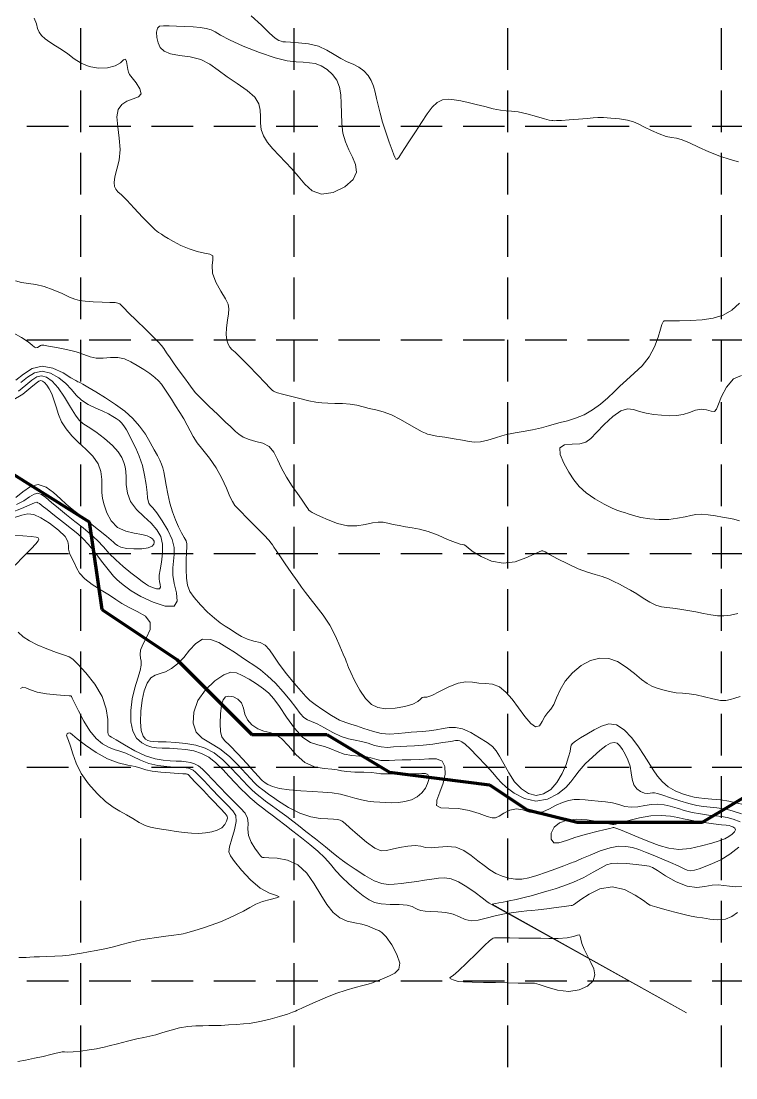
# Model space of a CAD drawing. Header units: inches. Extents: x 45655 to 51424, y 20024 to 23633.
# Drawn here: x 47794.3 to 48095.5, y 22597.7 to 23042.8 of the extents above; entities that cross this region are included whole.
import ezdxf

# ---------------------------------------------------------------- set-up
doc = ezdxf.new("R2010")
doc.units = ezdxf.units.IN
doc.header["$MEASUREMENT"] = 0
doc.linetypes.add('HIDDEN', pattern=[0.375, 0.25, -0.125])
doc.layers.add('CREEK', color=5, linetype='Continuous', lineweight=211)
doc.layers.add('CTR', color=43, linetype='Continuous', lineweight=9)
doc.layers.add('GRID', color=254, linetype='HIDDEN')

msp = doc.modelspace()

# ---------------------------------------------------------------- linework, layer by layer
at = {"layer": 'CREEK'}
for p, q in [((47780.77, 22858.22), (47822.96, 22831.87)), ((47822.96, 22831.87), (47828.23, 22794.98)), ((47828.23, 22794.98), (47859.87, 22773.9)), ((47859.87, 22773.9), (47891.51, 22742.28)), ((47891.51, 22742.28), (47923.15, 22742.28)), ((47923.15, 22742.28), (47949.52, 22726.47)), ((47949.52, 22726.47), (47991.7, 22721.2)), ((47991.7, 22721.2), (48007.52, 22710.66)), ((48081.35, 22705.39), (48107.71, 22721.2)), ((48007.52, 22710.66), (48028.61, 22705.39)), ((48028.61, 22705.39), (48081.35, 22705.39))]:
    msp.add_line(p, q, dxfattribs=at)
at = {"layer": 'CTR'}
for points, elevation in [([(47799.71, 23044.02), (47800.69, 23041.58), (47801.23, 23039.66), (47801.83, 23038.09), (47802.9, 23036.66), (47804.46, 23035.29), (47806.43, 23033.9), (47808.75, 23032.42), (47811.28, 23030.77), (47813.92, 23028.94), (47816.61, 23026.91), (47819.52, 23025.01), (47822.88, 23023.59), (47826.76, 23022.99), (47830.65, 23023.14), (47833.94, 23023.97), (47836.17, 23025.26), (47837.47, 23026.41), (47838.2, 23026.75), (47838.67, 23025.81), (47838.98, 23024.12), (47839.21, 23022.43), (47839.47, 23021.28), (47839.99, 23020.31), (47841.06, 23018.93), (47842.73, 23016.77), (47844.28, 23014.28), (47844.8, 23012.14), (47843.67, 23010.82), (47841.42, 23009.98), (47838.85, 23009.09), (47836.69, 23007.69), (47835.23, 23005.51), (47834.64, 23002.39), (47834.96, 22998.24), (47835.65, 22993.49), (47836.02, 22988.66), (47835.58, 22984.21), (47834.66, 22980.35), (47833.83, 22977.21), (47833.5, 22974.87), (47833.67, 22973.18), (47834.22, 22971.96), (47835.09, 22970.94), (47836.51, 22969.61), (47838.76, 22967.41), (47841.93, 22964.03), (47845.47, 22960.21), (47848.61, 22956.91), (47850.79, 22954.85), (47852.23, 22953.75), (47853.37, 22953.02), (47854.62, 22952.22), (47856.25, 22951.19), (47858.52, 22949.89), (47861.56, 22948.34), (47865.04, 22946.83), (47868.52, 22945.68), (47871.53, 22945.1), (47873.79, 22944.67), (47874.99, 22943.87), (47875.05, 22942.25), (47874.72, 22939.8), (47874.94, 22936.63), (47876.38, 22932.89), (47878.48, 22929.1), (47880.4, 22925.85), (47881.5, 22923.5), (47881.84, 22921.62), (47881.67, 22919.54), (47881.26, 22916.78), (47880.86, 22913.65), (47880.67, 22910.72), (47880.92, 22908.39), (47881.48, 22906.66), (47882.23, 22905.43), (47883.12, 22904.5), (47884.47, 22903.29), (47886.73, 22901.16), (47890.12, 22897.72), (47893.89, 22893.77), (47897.13, 22890.37), (47899.11, 22888.33), (47900.1, 22887.38), (47900.64, 22886.98), (47901.24, 22886.66), (47902.35, 22886.24), (47904.44, 22885.63), (47907.76, 22884.75), (47911.7, 22883.77), (47915.46, 22882.9), (47918.44, 22882.3), (47920.95, 22881.95), (47923.51, 22881.81), (47926.48, 22881.79), (47929.71, 22881.74), (47932.87, 22881.51), (47935.72, 22881.01), (47938.37, 22880.32), (47941, 22879.63), (47943.8, 22879.01), (47946.87, 22878.22), (47950.31, 22876.95), (47954.1, 22875.06), (47957.85, 22872.92), (47961.03, 22871.04), (47963.24, 22869.83), (47964.65, 22869.18), (47965.56, 22868.85), (47966.32, 22868.63), (47967.43, 22868.39), (47969.48, 22868.03), (47972.78, 22867.51), (47976.7, 22866.87), (47980.34, 22866.23), (47983.11, 22865.7), (47985.39, 22865.43)], 576), ([(48096.52, 22983.45), (48093.1, 22984.43), (48088.76, 22985.88), (48084.13, 22987.67), (48079.77, 22989.63), (48075.93, 22991.47), (48072.81, 22992.8), (48070.42, 22993.43), (48068.35, 22993.72), (48066.04, 22994.2), (48063.09, 22995.25), (48059.89, 22996.67), (48056.91, 22998.14), (48054.52, 22999.39), (48052.33, 23000.37), (48049.75, 23001.11), (48046.43, 23001.62), (48042.83, 23001.95), (48039.66, 23002.11), (48037.32, 23002.13), (48035.28, 23002.02), (48032.75, 23001.8), (48029.19, 23001.51), (48025.28, 23001.21), (48021.96, 23000.96), (48019.93, 23000.85), (48018.91, 23000.83), (48018.39, 23000.86), (48017.87, 23000.91), (48016.82, 23001.12), (48014.77, 23001.66), (48011.42, 23002.6), (48007.45, 23003.67), (48003.76, 23004.52), (48000.97, 23004.89), (47998.69, 23005.02), (47996.24, 23005.27), (47993.16, 23005.89), (47989.63, 23006.78), (47986.03, 23007.72), (47982.67, 23008.52), (47979.58, 23009.17), (47976.75, 23009.62), (47974.17, 23009.83), (47971.79, 23009.56), (47969.58, 23008.53), (47967.48, 23006.52), (47965.36, 23003.66), (47963.04, 23000.14), (47960.46, 22996.19), (47957.95, 22992.34), (47955.9, 22989.18), (47954.6, 22987.13), (47953.89, 22985.97), (47953.45, 22985.34), (47953.06, 22984.93), (47952.69, 22984.68), (47952.39, 22984.6), (47952.17, 22984.68), (47952.01, 22984.89), (47951.88, 22985.15), (47951.71, 22985.51), (47951.35, 22986.42), (47950.62, 22988.4), (47949.44, 22991.76), (47948.02, 22995.98), (47946.63, 23000.28), (47945.52, 23004.06), (47944.67, 23007.32), (47944.01, 23010.22), (47943.43, 23012.89), (47942.78, 23015.36), (47941.85, 23017.69), (47940.47, 23019.85), (47938.69, 23021.78), (47936.58, 23023.37), (47934.22, 23024.58), (47931.67, 23025.67), (47928.99, 23026.99), (47926.21, 23028.72), (47923.14, 23030.59), (47919.55, 23032.17), (47915.38, 23033.17), (47911.21, 23033.67), (47907.81, 23033.88), (47905.73, 23033.99), (47904.62, 23034.09), (47903.84, 23034.26), (47902.88, 23034.66), (47901.37, 23035.65), (47899, 23037.74), (47895.57, 23041.13), (47891.21, 23045.06)], 576), ([(47866.74, 23040.31), (47863.27, 23040.48), (47859.74, 23040.62), (47856.62, 23040.74), (47854.25, 23040.83), (47852.62, 23040.61), (47851.68, 23039.76), (47851.31, 23038.06), (47851.44, 23035.85), (47851.98, 23033.58), (47852.9, 23031.62), (47854.5, 23030.09), (47857.16, 23029.02), (47861.04, 23028.33), (47865.57, 23027.67), (47870.03, 23026.56), (47873.86, 23024.68), (47877.37, 23022.18), (47881.09, 23019.37), (47885.32, 23016.48), (47889.46, 23013.58), (47892.7, 23010.73), (47894.46, 23007.96), (47895.07, 23005.24), (47895.11, 23002.55), (47895.12, 22999.86), (47895.44, 22997.16), (47896.36, 22994.45), (47898.08, 22991.71), (47900.41, 22988.96), (47903.03, 22986.21), (47905.72, 22983.43), (47908.4, 22980.53), (47911.08, 22977.4), (47913.81, 22974.07), (47916.93, 22971.27), (47920.87, 22969.93), (47925.76, 22970.66), (47930.62, 22972.95), (47934.19, 22976.02), (47935.55, 22979.22), (47935.18, 22982.38), (47933.87, 22985.51), (47932.35, 22988.63), (47930.95, 22991.92), (47929.91, 22995.56), (47929.38, 22999.67), (47929.22, 23003.98), (47929.18, 23008.11), (47929.01, 23011.77), (47928.49, 23014.98), (47927.38, 23017.83), (47925.55, 23020.35), (47923.21, 23022.46), (47920.7, 23023.99), (47918.25, 23024.87), (47915.8, 23025.26), (47913.18, 23025.41), (47910.2, 23025.56), (47906.41, 23026.09), (47901.33, 23027.34), (47894.79, 23029.57), (47887.9, 23032.27), (47882.07, 23034.86), (47878.33, 23036.83), (47876.09, 23038.19), (47874.35, 23039.1), (47872.3, 23039.71), (47869.77, 23040.08), (47866.74, 23040.31)], 578), ([(47791.86, 22933.33), (47794.47, 22932.72), (47797.34, 22932.29), (47800.5, 22931.82), (47804, 22931), (47807.83, 22929.63), (47811.56, 22928.01), (47814.7, 22926.57), (47816.96, 22925.61), (47818.91, 22925.07), (47821.31, 22924.77), (47824.69, 22924.58), (47828.44, 22924.44), (47831.71, 22924.31), (47833.85, 22924.2), (47835.09, 22924.02), (47835.81, 22923.71), (47836.47, 22923.16), (47837.54, 22922.03), (47839.58, 22919.93), (47842.84, 22916.7), (47846.62, 22913.01), (47849.95, 22909.76), (47852.14, 22907.58), (47853.45, 22906.14), (47854.45, 22904.83), (47855.59, 22903.13), (47857.01, 22900.98), (47858.78, 22898.4), (47860.89, 22895.45), (47863.05, 22892.51), (47864.92, 22889.96), (47866.31, 22888.06), (47867.76, 22886.28), (47869.95, 22883.96), (47873.32, 22880.67), (47877.15, 22877.05), (47880.43, 22873.94), (47882.47, 22872.02), (47883.65, 22870.9), (47884.64, 22870), (47886.02, 22868.85), (47887.91, 22867.6), (47890.33, 22866.53), (47893.22, 22865.78), (47896.18, 22864.99), (47898.77, 22863.62), (47900.7, 22861.28), (47902.27, 22858.14)], 574), ([(47985.39, 22865.43), (47987.84, 22865.6), (47990.91, 22866.29), (47994.15, 22867.23), (47996.9, 22868.08), (47998.76, 22868.61), (48000.33, 22868.94), (48002.51, 22869.33), (48005.86, 22869.94), (48009.84, 22870.71), (48013.61, 22871.53), (48016.54, 22872.29), (48018.95, 22873.02), (48021.46, 22873.73), (48024.47, 22874.5), (48027.9, 22875.5), (48031.51, 22876.96), (48035.08, 22879.05), (48038.46, 22881.52), (48041.5, 22884.11), (48044.13, 22886.58), (48046.64, 22889.03), (48049.39, 22891.61), (48052.63, 22894.44), (48055.99, 22897.65), (48058.99, 22901.38), (48061.22, 22905.6), (48062.75, 22909.72), (48063.74, 22913.02), (48064.34, 22914.97), (48064.69, 22915.86), (48064.89, 22916.19), (48065.05, 22916.34), (48065.19, 22916.42), (48065.31, 22916.48), (48065.51, 22916.51), (48066.31, 22916.54), (48068.27, 22916.54), (48071.79, 22916.53), (48076.35, 22916.63), (48081.25, 22916.96), (48085.88, 22917.65), (48090.07, 22918.93), (48093.8, 22921.03), (48097.03, 22924.05)], 576), ([(47790.9, 22911.52), (47794.41, 22909.57), (47797.25, 22907.71), (47798.98, 22906.33), (47799.89, 22905.49), (47800.48, 22905.17), (47801.14, 22905.35), (47801.83, 22905.77), (47802.43, 22906.18), (47802.92, 22906.35), (47803.84, 22906.26), (47805.8, 22905.91), (47809.19, 22905.31), (47813.36, 22904.49), (47817.4, 22903.49), (47820.63, 22902.38), (47823.32, 22901.42), (47825.93, 22900.86), (47828.85, 22900.89), (47831.95, 22901.14), (47835, 22901.15), (47837.85, 22900.52), (47840.54, 22899.34), (47843.22, 22897.8), (47845.94, 22896.08), (47848.5, 22894.33), (47850.65, 22892.72), (47852.21, 22891.3), (47853.41, 22889.89), (47854.59, 22888.21), (47856, 22886.05), (47857.62, 22883.52), (47859.37, 22880.78), (47861.13, 22877.97), (47862.8, 22875.23), (47864.27, 22872.62), (47865.49, 22870.21), (47866.77, 22867.81), (47868.47, 22865.19), (47870.85, 22862.17), (47873.62, 22858.67), (47876.41, 22854.68), (47878.84, 22850.29), (47880.82, 22846.05), (47882.27, 22842.63), (47883.28, 22840.43), (47884.4, 22838.75), (47886.38, 22836.6), (47889.63, 22833.33), (47893.41, 22829.57), (47896.69, 22826.28), (47898.69, 22824.17), (47899.68, 22822.97), (47900.22, 22822.15), (47900.8, 22821.21), (47901.71, 22819.78), (47903.23, 22817.51), (47905.49, 22814.24), (47908.1, 22810.53), (47910.53, 22807.09), (47912.42, 22804.41), (47914.11, 22802.14), (47916.06, 22799.64), (47918.61, 22796.45), (47921.5, 22792.62), (47924.32, 22788.32), (47926.71, 22783.81), (47928.61, 22779.58), (47930, 22776.2), (47930.91, 22774.04), (47931.43, 22772.86), (47931.7, 22772.2), (47931.88, 22771.61), (47932.27, 22770.55), (47933.17, 22768.47), (47934.82, 22765.05), (47937, 22761.05), (47939.41, 22757.44), (47941.86, 22754.98), (47944.57, 22753.65), (47947.86, 22753.2), (47951.87, 22753.4), (47956, 22754.08), (47959.41, 22755.06), (47961.5, 22756.19), (47962.62, 22757.21), (47963.28, 22757.85), (47963.99, 22757.99), (47965.21, 22758.1), (47967.35, 22758.77), (47970.64, 22760.39), (47974.56, 22762.38), (47978.41, 22763.93), (47981.66, 22764.48), (47984.45, 22764.31), (47987.13, 22763.98), (47989.97, 22763.82), (47992.9, 22763.47), (47995.81, 22762.4), (47998.58, 22760.22), (48001.25, 22757.16), (48003.9, 22753.59), (48006.54, 22749.95), (48009.02, 22747), (48011.11, 22745.53), (48012.66, 22746.05), (48013.86, 22747.86), (48014.99, 22749.94), (48016.21, 22751.56), (48017.49, 22753.04), (48018.75, 22754.97), (48019.95, 22757.76), (48021.42, 22761.2), (48023.54, 22764.86), (48026.59, 22768.34), (48030.29, 22771.33), (48034.24, 22773.46), (48038.11, 22774.48), (48041.88, 22774.34), (48045.6, 22773.05), (48049.29, 22770.76), (48052.75, 22768.04), (48055.72, 22765.55), (48058.08, 22763.82), (48060.13, 22762.71), (48062.26, 22761.89), (48064.77, 22761.11), (48067.54, 22760.42), (48070.35, 22759.92), (48073.02, 22759.69), (48075.76, 22759.49), (48078.81, 22759.08), (48082.29, 22758.26), (48085.84, 22757.34), (48088.97, 22756.72), (48091.32, 22756.69), (48093.2, 22757.1), (48095.05, 22757.7), (48097.23, 22758.28)], 572), ([(48097.8, 22893.53), (48094.54, 22892.1), (48091.6, 22888.67), (48089.39, 22884.72), (48088.12, 22881.52), (48087.34, 22879.38), (48086.48, 22878.37), (48085.03, 22878.44), (48083.07, 22879), (48080.83, 22879.31), (48078.45, 22878.88), (48075.93, 22877.98), (48073.26, 22877.1), (48070.4, 22876.63), (48067.36, 22876.56), (48064.18, 22876.76), (48060.91, 22877.12), (48057.72, 22877.65), (48054.83, 22878.36), (48052.31, 22879.17), (48049.85, 22879.51), (48047.04, 22878.66), (48043.61, 22876.22), (48039.99, 22872.86), (48036.76, 22869.54), (48034.32, 22867.05), (48032.19, 22865.47), (48029.69, 22864.71), (48026.44, 22864.55), (48023.26, 22864.27), (48021.31, 22863.05), (48021.37, 22860.32), (48022.92, 22856.64), (48025.08, 22852.84), (48027.19, 22849.54), (48029.47, 22846.73), (48032.34, 22844.13), (48036.06, 22841.62), (48039.98, 22839.38), (48043.29, 22837.72), (48045.38, 22836.81), (48046.58, 22836.41), (48047.46, 22836.16), (48048.54, 22835.76), (48050.09, 22835.2), (48052.34, 22834.52), (48055.45, 22833.77), (48059.18, 22833.14), (48063.2, 22832.82), (48067.21, 22832.94), (48070.91, 22833.4), (48074.05, 22834.01), (48076.48, 22834.59), (48078.6, 22835.02), (48080.92, 22835.15), (48083.78, 22834.9), (48086.92, 22834.43), (48089.89, 22833.93), (48092.39, 22833.51), (48094.66, 22833.05), (48097.08, 22832.26)], 576), ([(47902.27, 22858.14), (47903.97, 22854.5), (47906.14, 22850.66), (47908.51, 22846.98), (47910.69, 22843.81), (47912.37, 22841.4), (47913.58, 22839.69), (47914.43, 22838.46), (47915.03, 22837.56), (47915.55, 22836.86), (47916.12, 22836.33), (47916.93, 22835.83), (47918.28, 22835.18), (47920.46, 22834.16), (47923.69, 22832.67), (47927.61, 22831.15), (47931.76, 22830.2), (47935.72, 22830.22), (47939.3, 22830.84), (47942.33, 22831.51), (47944.76, 22831.79), (47946.83, 22831.69), (47948.86, 22831.33), (47951.09, 22830.84), (47953.56, 22830.31), (47956.22, 22829.81), (47959.05, 22829.36), (47962.21, 22828.78), (47965.84, 22827.76), (47969.96, 22826.22), (47974.01, 22824.52), (47977.31, 22823.18), (47979.35, 22822.56), (47980.42, 22822.39), (47981.03, 22822.26), (47981.64, 22821.79), (47982.75, 22820.84), (47984.81, 22819.31), (47988.16, 22817.26), (47992.51, 22815.36), (47997.43, 22814.47), (48002.46, 22815.1), (48007.02, 22816.68), (48010.53, 22818.31), (48012.58, 22819.27), (48013.51, 22819.64), (48013.87, 22819.7), (48014.2, 22819.63), (48015.06, 22819.21), (48017, 22818.17), (48020.37, 22816.35), (48024.63, 22814.17), (48029.01, 22812.16), (48032.91, 22810.75), (48036.25, 22809.76), (48039.17, 22808.89), (48041.75, 22807.91), (48044.12, 22806.79), (48046.4, 22805.62), (48048.71, 22804.43), (48051.13, 22803.12), (48053.71, 22801.59), (48056.44, 22799.82), (48059.21, 22798.09), (48061.81, 22796.76), (48064.14, 22796.06), (48066.41, 22795.78), (48068.93, 22795.56), (48071.91, 22795.16), (48075.2, 22794.59), (48078.56, 22793.93), (48081.8, 22793.27), (48084.86, 22792.73), (48087.71, 22792.36), (48090.4, 22792.28), (48093.16, 22792.56), (48096.32, 22793.28)], 574), ([(47791.76, 22813.68), (47795.33, 22817.36), (47798.53, 22820.54), (47800.53, 22822.67), (47801.47, 22823.88), (47801.72, 22824.59), (47801.5, 22825.09), (47800.54, 22825.49), (47798.44, 22825.77), (47795.03, 22825.97), (47791.11, 22826.1)], 572), ([(47792.87, 22604.62), (47796.14, 22605.23), (47799.85, 22605.98), (47803.56, 22606.78), (47806.74, 22607.52), (47808.97, 22608.1), (47810.46, 22608.48), (47811.55, 22608.67), (47812.59, 22608.66), (47813.99, 22608.62), (47816.2, 22608.7), (47819.43, 22609.04), (47822.99, 22609.53), (47825.99, 22610), (47827.85, 22610.32), (47829.3, 22610.66), (47831.41, 22611.22), (47834.86, 22612.11), (47839.05, 22613.17), (47843.01, 22614.11), (47846.05, 22614.74), (47848.5, 22615.25), (47851.01, 22615.89), (47854.02, 22616.81), (47857.45, 22617.84), (47861.03, 22618.75), (47864.55, 22619.32), (47867.84, 22619.61), (47870.81, 22619.71), (47873.39, 22619.74), (47875.85, 22619.75), (47878.54, 22619.82), (47881.68, 22620), (47884.97, 22620.24), (47887.96, 22620.48), (47890.43, 22620.69), (47892.77, 22621), (47895.59, 22621.56), (47899.27, 22622.49), (47903.18, 22623.58), (47906.52, 22624.6), (47908.67, 22625.35), (47909.87, 22625.85), (47910.61, 22626.2), (47911.36, 22626.53), (47912.58, 22627.06), (47914.74, 22628.03), (47918.13, 22629.59), (47922.37, 22631.44), (47926.91, 22633.23), (47931.25, 22634.65), (47935.1, 22635.74), (47938.26, 22636.56), (47940.58, 22637.21), (47942.35, 22637.79), (47943.92, 22638.39), (47945.61, 22639.08), (47947.48, 22639.86), (47949.56, 22640.76), (47951.74, 22641.84), (47953.42, 22643.44), (47953.88, 22646.01), (47952.67, 22649.72), (47950.43, 22653.76), (47948.07, 22657.09), (47946.31, 22658.95), (47944.98, 22659.74), (47943.71, 22660.2), (47942.16, 22660.88), (47940.22, 22661.72), (47937.79, 22662.46), (47934.87, 22663.01), (47931.7, 22663.72), (47928.58, 22665.06), (47925.75, 22667.4), (47923.12, 22670.69), (47920.52, 22674.8), (47917.77, 22679.45), (47914.65, 22683.94), (47910.93, 22687.47), (47906.55, 22689.47), (47902.19, 22690.28), (47898.72, 22690.46), (47896.74, 22690.52), (47895.93, 22690.56), (47895.71, 22690.62), (47895.55, 22690.76), (47895.16, 22691.25), (47894.27, 22692.4), (47892.8, 22694.4), (47891.2, 22696.98), (47890.07, 22699.78), (47889.78, 22702.45), (47889.89, 22704.93), (47889.7, 22707.17), (47888.64, 22709.22), (47886.74, 22711.34), (47884.14, 22713.85), (47882.21, 22715.79), (47881.04, 22716.96), (47877.81, 22720.31), (47874.87, 22723.42), (47872.54, 22725.91), (47870.66, 22727.78), (47869, 22729.1), (47867.33, 22729.99), (47865.59, 22730.54), (47863.76, 22730.85), (47861.79, 22731.04), (47859.6, 22731.16), (47857.1, 22731.27), (47854.17, 22731.47), (47850.73, 22732.05), (47846.71, 22733.34), (47842.19, 22735.51), (47837.81, 22737.99), (47834.36, 22740.08), (47832.42, 22741.25), (47831.64, 22741.7), (47831.43, 22741.81), (47831.31, 22741.88), (47831.18, 22741.98), (47831.06, 22742.14), (47830.94, 22742.43), (47830.84, 22743.29), (47830.81, 22745.24), (47830.76, 22748.63), (47830.17, 22753.14), (47828.45, 22758.29), (47825.28, 22763.58), (47821.47, 22768.36), (47818.16, 22771.97), (47816.08, 22774.02), (47814.55, 22775.02), (47812.48, 22775.78), (47809.13, 22776.91), (47805.04, 22778.39), (47801.03, 22780.04), (47797.77, 22781.73), (47795.19, 22783.49), (47793.04, 22785.39)], 572), ([(47877.91, 22715.9), (47874.46, 22719.49), (47871.34, 22722.79), (47869.19, 22725.07), (47867.81, 22726.46), (47866.81, 22727.28), (47865.84, 22727.79), (47864.83, 22728.1), (47863.76, 22728.29), (47862.59, 22728.4), (47861.03, 22728.48), (47858.77, 22728.59), (47855.63, 22728.8), (47851.93, 22729.25), (47848.1, 22730.13), (47844.53, 22731.51), (47841.28, 22733.08), (47838.37, 22734.44), (47835.8, 22735.34), (47833.42, 22736.03), (47831.04, 22736.94), (47828.53, 22738.44), (47825.92, 22740.7), (47823.27, 22743.9), (47820.69, 22748.01), (47818.41, 22752.27), (47816.73, 22755.7), (47815.81, 22757.61), (47815.47, 22758.33), (47815.42, 22758.46), (47815.4, 22758.48), (47815.38, 22758.51), (47815.35, 22758.53), (47815.22, 22758.55), (47814.49, 22758.62), (47812.57, 22758.77), (47809.15, 22759.05), (47804.97, 22759.53), (47801.06, 22760.23), (47798.2, 22761.14), (47796.3, 22761.94), (47795.02, 22762.21), (47794.02, 22761.67)], 574), ([(47826.61, 22717.17), (47829.89, 22714.16), (47833.08, 22711.79), (47835.92, 22710.05), (47838.64, 22708.54), (47841.36, 22706.91), (47844.03, 22705.33), (47846.52, 22704.07), (47848.75, 22703.32), (47850.96, 22702.89), (47853.42, 22702.53), (47856.36, 22702.06), (47859.61, 22701.52), (47862.92, 22701.05), (47866.09, 22700.78), (47869.1, 22700.71), (47871.94, 22700.88), (47874.59, 22701.29), (47876.93, 22702), (47878.79, 22703.03), (47880.09, 22704.38), (47880.85, 22705.82), (47881.18, 22707.04), (47881.12, 22707.95), (47880.28, 22709.08), (47878.29, 22711.17), (47874.96, 22714.65), (47873.67, 22716), (47871.11, 22718.69), (47867.8, 22722.17), (47865.84, 22724.23), (47864.97, 22725.14), (47864.61, 22725.44), (47864.35, 22725.59), (47864.07, 22725.67), (47863.78, 22725.72), (47863.38, 22725.75), (47862.44, 22725.81), (47860.44, 22725.92), (47857.1, 22726.13), (47853.13, 22726.45), (47849.51, 22726.91), (47846.86, 22727.51), (47844.74, 22728.17), (47842.38, 22728.81), (47839.18, 22729.42), (47835.2, 22730.37), (47830.65, 22732.08), (47825.84, 22734.79), (47821.38, 22737.89), (47817.94, 22740.56), (47815.99, 22742.16), (47815.11, 22742.86), (47814.65, 22743.02), (47814.14, 22742.94), (47813.64, 22742.64), (47813.42, 22742.07), (47813.63, 22741.19), (47814.21, 22739.74), (47815.02, 22737.46), (47816.01, 22734.21), (47817.42, 22730.22), (47819.58, 22725.86), (47822.66, 22721.49), (47826.28, 22717.47), (47826.61, 22717.17)], 576), ([(47793.3, 22648.47), (47795.02, 22648.44), (47796.45, 22648.46), (47797.93, 22648.55), (47799.71, 22648.65), (47802.07, 22648.76), (47805.1, 22648.86), (47808.49, 22648.97), (47811.75, 22649.15), (47814.56, 22649.46), (47817.1, 22649.85), (47819.72, 22650.31), (47822.67, 22650.81), (47825.96, 22651.39), (47829.51, 22652.11), (47833.22, 22652.97), (47836.78, 22653.9), (47839.9, 22654.72), (47842.38, 22655.36), (47844.72, 22655.87), (47847.56, 22656.35), (47851.29, 22656.88), (47855.28, 22657.39), (47858.62, 22657.82), (47860.67, 22658.1), (47861.78, 22658.27), (47862.57, 22658.43), (47863.6, 22658.66), (47865.15, 22659.07), (47867.46, 22659.74), (47870.65, 22660.76), (47874.4, 22662.05), (47878.24, 22663.48), (47881.82, 22664.97), (47885.06, 22666.49), (47887.97, 22667.99), (47890.6, 22669.48), (47893.2, 22670.84), (47896.04, 22672), (47899.2, 22672.88), (47901.86, 22673.53), (47902.99, 22674.01), (47901.84, 22674.49), (47898.94, 22675.47), (47895.06, 22677.57), (47890.96, 22681.09), (47887.19, 22685.22), (47884.24, 22688.83), (47882.49, 22691.17), (47881.85, 22692.91), (47882.15, 22695.09), (47883.12, 22698.39), (47884.24, 22702.25), (47884.93, 22705.72), (47884.72, 22708.17), (47883.49, 22710.16), (47881.22, 22712.51), (47878, 22715.81), (47877.91, 22715.9)], 574), ([(48030.52, 22654.31), (48030.08, 22656.19), (48029.9, 22657.45), (48029.55, 22657.99), (48028.67, 22657.8), (48026.99, 22657.22), (48024.33, 22656.66), (48020.64, 22656.43), (48016.68, 22656.45), (48013.35, 22656.56), (48011.24, 22656.6), (48009.63, 22656.6), (48007.45, 22656.59), (48004.02, 22656.62), (48000.05, 22656.67), (47996.66, 22656.7), (47994.64, 22656.7), (47993.7, 22656.65), (47993.26, 22656.56), (47992.75, 22656.33), (47991.68, 22655.49), (47989.55, 22653.5), (47986.13, 22650.11), (47982.17, 22646.16), (47978.65, 22642.79), (47976.37, 22640.89), (47975.23, 22640.12), (47974.92, 22639.86), (47975.13, 22639.64), (47975.69, 22639.35), (47976.38, 22639.03), (47977.15, 22638.69), (47978.41, 22638.38), (47980.71, 22638.14), (47984.39, 22638.03), (47989.08, 22637.96), (47994.22, 22637.88), (47999.25, 22637.73), (48003.69, 22637.58), (48007.04, 22637.55), (48009.06, 22637.64), (48010.56, 22637.6), (48012.62, 22637.08), (48016.01, 22635.91), (48020.36, 22634.67), (48025.03, 22634.1), (48029.4, 22634.75), (48032.96, 22636.4), (48035.28, 22638.63), (48036.03, 22641.07), (48035.56, 22643.64), (48034.37, 22646.36), (48032.91, 22649.18), (48031.52, 22651.91), (48030.52, 22654.31)], 572)]:
    msp.add_lwpolyline(points, dxfattribs=dict(at, elevation=elevation))
at = {"layer": 'CTR', "color": 5}
for points, elevation in [([(47792.06, 22891.55), (47795.21, 22894.13), (47798.96, 22896.41), (47803.18, 22897.41), (47807.69, 22896.56), (47811.94, 22894.58), (47815.28, 22892.58), (47817.26, 22891.39), (47818.22, 22890.9), (47818.71, 22890.69), (47819.24, 22890.42), (47820.3, 22889.81), (47822.36, 22888.61), (47825.69, 22886.65), (47829.83, 22884.13), (47834.09, 22881.33), (47837.94, 22878.46), (47841.3, 22875.46), (47844.19, 22872.25), (47846.65, 22868.78), (47848.7, 22865.32), (47850.37, 22862.22), (47851.71, 22859.77), (47852.74, 22857.82), (47853.49, 22856.2), (47854.02, 22854.66), (47854.44, 22852.89), (47854.85, 22850.54), (47855.36, 22847.38), (47856.03, 22843.66), (47856.91, 22839.79), (47858.03, 22836.07), (47859.31, 22832.68), (47860.64, 22829.73), (47861.92, 22827.29), (47863.02, 22825.34), (47863.78, 22823.84), (47864.12, 22822.63), (47864.14, 22821.24), (47864.01, 22819.07), (47863.86, 22815.78), (47863.8, 22811.89), (47863.94, 22808.16), (47864.4, 22805.16), (47865.39, 22802.58), (47867.16, 22799.97), (47869.8, 22796.97), (47872.86, 22793.92), (47875.81, 22791.28), (47878.21, 22789.38), (47880.27, 22787.98), (47882.3, 22786.67), (47884.58, 22785.17), (47887.08, 22783.66), (47889.72, 22782.46), (47892.4, 22781.7), (47894.95, 22781.05), (47897.17, 22779.97), (47899, 22778.06), (47900.8, 22775.34), (47903.05, 22771.89), (47906.08, 22767.92), (47909.36, 22763.94), (47912.23, 22760.6), (47914.24, 22758.31), (47915.94, 22756.64), (47918.13, 22754.91), (47921.35, 22752.69), (47925.07, 22750.34), (47928.5, 22748.42), (47931.11, 22747.33), (47933.28, 22746.7), (47935.65, 22746.02), (47938.71, 22744.91), (47942.28, 22743.67), (47946.04, 22742.77), (47949.7, 22742.53), (47953.1, 22742.74), (47956.11, 22743.09), (47958.65, 22743.29), (47960.99, 22743.42), (47963.44, 22743.59), (47966.25, 22743.91), (47969.22, 22744.35), (47972.09, 22744.83), (47974.69, 22745.27), (47977.27, 22745.34), (47980.24, 22744.69), (47983.8, 22743.11), (47987.48, 22741), (47990.65, 22738.92), (47992.86, 22737.22), (47994.44, 22735.51), (47995.9, 22733.2), (47997.65, 22729.94), (47999.77, 22726.14), (48002.25, 22722.45), (48005.08, 22719.45), (48008.14, 22717.44), (48011.31, 22716.67), (48014.46, 22717.3), (48017.44, 22719.18), (48020.08, 22722.14), (48022.24, 22725.86), (48023.9, 22729.72), (48025.01, 22732.98), (48025.61, 22735.13), (48025.86, 22736.37), (48025.97, 22737.14), (48026.14, 22737.8), (48026.68, 22738.56), (48027.89, 22739.55), (48029.99, 22740.9), (48032.72, 22742.5), (48035.76, 22744.24), (48038.85, 22745.87), (48041.96, 22746.82), (48045.15, 22746.43), (48048.43, 22744.25), (48051.6, 22740.89), (48054.46, 22737.09), (48056.83, 22733.55), (48058.83, 22730.34), (48060.66, 22727.43), (48062.51, 22724.75), (48064.55, 22722.37), (48066.99, 22720.32), (48069.92, 22718.66), (48072.98, 22717.38), (48075.74, 22716.47), (48077.89, 22715.92), (48079.87, 22715.61), (48082.23, 22715.4), (48085.37, 22715.16), (48088.96, 22714.81), (48092.47, 22714.27), (48095.48, 22713.54), (48097.99, 22713.03)], 568), ([(47794.18, 22890.52), (47797, 22892.85), (47799.94, 22894.62), (47803.15, 22895.28), (47806.66, 22894.46), (47810.14, 22892.54), (47813.16, 22890.09), (47815.46, 22887.62), (47817.44, 22885.28), (47819.66, 22883.16), (47822.53, 22881.34), (47825.71, 22879.79), (47828.7, 22878.46), (47831.09, 22877.32), (47832.94, 22876.3), (47834.38, 22875.39), (47835.55, 22874.51), (47836.59, 22873.54), (47837.58, 22872.27), (47838.63, 22870.6), (47839.79, 22868.48), (47841.1, 22865.92), (47842.57, 22862.92), (47844.06, 22859.49), (47845.36, 22855.66), (47846.33, 22851.52), (47846.99, 22847.55), (47847.39, 22844.26), (47847.59, 22842.06), (47847.78, 22840.7), (47848.09, 22839.8), (47848.71, 22838.97), (47849.78, 22837.73), (47851.46, 22835.62), (47853.77, 22832.33), (47856.16, 22828.37), (47857.98, 22824.43), (47858.75, 22821.04), (47858.75, 22818.1), (47858.42, 22815.36), (47858.19, 22812.55), (47858.26, 22809.48), (47858.78, 22805.99), (47859.69, 22802.06), (47860.06, 22798.54), (47858.75, 22796.44), (47855.04, 22796.45), (47849.9, 22798.06), (47844.74, 22800.41), (47840.71, 22802.78), (47837.83, 22804.89), (47835.86, 22806.55), (47834.51, 22807.74), (47833.23, 22809.03), (47831.46, 22811.17), (47828.77, 22814.6), (47825.63, 22818.64), (47822.65, 22822.31), (47820.28, 22824.92), (47818.1, 22826.9), (47815.5, 22828.99), (47812.08, 22831.67), (47808.4, 22834.57), (47805.23, 22837.06), (47803.15, 22838.69), (47801.99, 22839.55), (47801.38, 22839.96), (47800.89, 22840.11), (47799.96, 22839.87), (47797.93, 22839.04), (47794.43, 22837.55), (47790.05, 22835.82)], 566), ([(47793.15, 22886.95), (47796.29, 22889.5), (47798.78, 22891.58), (47800.85, 22892.9), (47802.84, 22893.33), (47805.01, 22892.76), (47807.39, 22891.11), (47809.94, 22888.28), (47812.58, 22884.4), (47815.1, 22880.24), (47817.2, 22876.78), (47818.77, 22874.67), (47820.33, 22873.33), (47822.51, 22871.91), (47825.71, 22869.73), (47829.4, 22866.99), (47832.75, 22864.11), (47835.13, 22861.42), (47836.64, 22859), (47837.55, 22856.89), (47838.09, 22855.03), (47838.37, 22853.08), (47838.49, 22850.68), (47838.57, 22847.58), (47839.03, 22844.03), (47840.35, 22840.44), (47842.83, 22837.12), (47845.96, 22834.08), (47849.03, 22831.27), (47851.45, 22828.56), (47853.08, 22825.72), (47853.88, 22822.47), (47853.88, 22818.7), (47853.39, 22814.88), (47852.82, 22811.64), (47852.48, 22809.43), (47852.4, 22807.96), (47852.55, 22806.75), (47852.85, 22805.49), (47852.97, 22804.34), (47852.55, 22803.65), (47851.34, 22803.66), (47849.68, 22804.18), (47848.01, 22804.94), (47846.63, 22805.77), (47845.22, 22806.8), (47843.3, 22808.3), (47840.55, 22810.43), (47837.32, 22813.02), (47834.16, 22815.83), (47831.44, 22818.63), (47828.97, 22821.39), (47826.43, 22824.09), (47823.56, 22826.75), (47820.37, 22829.39), (47816.96, 22832.09), (47813.43, 22834.88), (47810.04, 22837.59), (47807.08, 22840.06), (47804.74, 22842.08), (47802.89, 22843.45), (47801.29, 22843.99), (47799.7, 22843.55), (47797.84, 22842.39), (47795.42, 22840.8), (47792.26, 22839.13)], 564), ([(47790.49, 22883.06), (47794.94, 22885.7), (47798.4, 22888.49), (47800.55, 22890.31), (47801.76, 22891.17), (47802.53, 22891.38), (47803.3, 22891.18), (47804.15, 22890.56), (47805.1, 22889.47), (47806.13, 22887.89), (47807.17, 22885.81), (47808.12, 22883.26), (47809, 22880.3), (47809.97, 22877.13), (47811.31, 22873.97), (47813.21, 22871), (47815.64, 22868.16), (47818.48, 22865.35), (47821.57, 22862.49), (47824.48, 22859.49), (47826.69, 22856.34), (47827.87, 22853.03), (47828.27, 22849.76), (47828.3, 22846.78), (47828.32, 22844.22), (47828.57, 22841.79), (47829.21, 22839.03), (47830.4, 22835.71), (47832.27, 22832.32), (47834.92, 22829.57), (47838.33, 22827.91), (47841.97, 22827.06), (47845.16, 22826.54), (47847.39, 22825.95), (47848.76, 22825.29), (47849.57, 22824.69), (47850.04, 22824.22), (47850.29, 22823.77), (47850.35, 22823.21), (47850.2, 22822.45), (47849.51, 22821.61), (47847.87, 22820.92), (47845.08, 22820.52), (47841.73, 22820.46), (47838.61, 22820.72), (47836.35, 22821.28), (47834.85, 22822), (47833.92, 22822.69), (47833.23, 22823.31), (47832.21, 22824.21), (47830.21, 22825.87), (47826.85, 22828.56), (47822.78, 22831.77), (47818.89, 22834.83), (47815.83, 22837.25), (47813.32, 22839.32), (47810.83, 22841.57), (47807.97, 22844.21), (47804.78, 22846.55), (47801.46, 22847.6), (47798.17, 22846.72), (47795.01, 22844.58), (47792.07, 22842.19)], 562), ([(47890.97, 22715.57), (47889.24, 22717.17), (47886.88, 22719.46), (47884.47, 22721.95), (47881.93, 22724.67), (47879.22, 22727.6), (47876.36, 22730.41), (47873.38, 22732.76), (47870.31, 22734.4), (47867.11, 22735.41), (47863.73, 22735.99), (47860.21, 22736.32), (47856.77, 22736.51), (47853.76, 22736.61), (47851.35, 22736.74), (47849.33, 22737.03), (47847.31, 22737.68), (47845.08, 22738.85), (47842.94, 22740.77), (47841.29, 22743.68), (47840.48, 22747.7), (47840.45, 22752.43), (47841.09, 22757.36), (47842.2, 22762.01), (47843.44, 22766.08), (47844.41, 22769.31), (47844.82, 22771.57), (47844.8, 22773.16), (47844.57, 22774.51), (47844.41, 22775.99), (47844.61, 22777.84), (47845.5, 22780.22), (47847.15, 22783.23), (47848.62, 22786.49), (47848.71, 22789.57), (47846.62, 22792.11), (47843.17, 22794.16), (47839.57, 22795.93), (47836.71, 22797.57), (47834.23, 22799.24), (47831.47, 22801.08), (47827.98, 22803.18), (47824.27, 22805.47), (47821.07, 22807.86), (47818.93, 22810.25), (47817.59, 22812.58), (47816.57, 22814.81), (47815.55, 22816.87), (47814.68, 22818.76), (47814.2, 22820.45), (47814.2, 22821.96), (47814.01, 22823.59), (47812.78, 22825.68), (47809.96, 22828.42), (47806.22, 22831.3), (47802.51, 22833.64), (47799.56, 22834.93), (47797.09, 22835.22), (47794.54, 22834.74), (47791.52, 22833.72)], 568), ([(48098.08, 22678.28), (48095.36, 22678.2), (48092.8, 22678.41), (48090.4, 22678.76), (48088.02, 22679), (48085.44, 22678.89), (48082.45, 22678.34), (48078.96, 22677.93), (48074.89, 22678.41), (48070.3, 22680.25), (48065.87, 22682.78), (48062.39, 22685.06), (48060.38, 22686.37), (48058.96, 22686.93), (48056.94, 22687.22), (48053.51, 22687.58), (48049.39, 22687.97), (48045.65, 22688.19), (48043.05, 22688.06), (48041.03, 22687.45), (48038.69, 22686.23), (48035.38, 22684.34), (48031.35, 22682.15), (48027.09, 22680.1), (48023.03, 22678.54), (48019.38, 22677.41), (48016.31, 22676.56), (48013.87, 22675.84), (48011.67, 22675.16), (48009.23, 22674.44), (48006.21, 22673.67), (48002.93, 22672.89), (47999.89, 22672.22), (47997.47, 22671.75), (47995.65, 22671.44), (47994.34, 22671.2), (47993.42, 22671), (47992.75, 22670.9), (48074.7, 22625.09), (47991.57, 22671.25), (47990.51, 22672.02), (47988.62, 22673.48), (47985.64, 22675.73), (47982.07, 22678.24), (47978.53, 22680.34), (47975.51, 22681.52), (47972.85, 22681.92), (47970.23, 22681.81), (47967.38, 22681.46), (47964.29, 22680.99), (47961.05, 22680.49), (47957.72, 22680.03), (47954.48, 22679.65), (47951.52, 22679.34), (47948.91, 22679.21), (47946.28, 22679.54), (47943.11, 22680.72), (47939.13, 22682.94), (47935.03, 22685.59), (47931.67, 22687.89), (47929.76, 22689.24), (47928.97, 22689.81), (47928.75, 22689.97), (47928.59, 22690.11), (47927.85, 22690.71), (47925.94, 22692.25), (47922.52, 22694.99), (47918.31, 22698.34), (47914.3, 22701.53), (47911.22, 22703.97), (47908.73, 22705.89), (47906.24, 22707.75), (47903.3, 22709.89), (47900.18, 22712.14), (47897.29, 22714.27), (47895.74, 22715.46), (47894.95, 22716.07), (47893.06, 22717.63), (47891.38, 22719.15), (47889.7, 22720.81), (47887.79, 22722.78), (47885.47, 22725.3), (47882.56, 22728.44), (47879.21, 22731.73), (47875.57, 22734.6), (47871.8, 22736.6), (47867.87, 22737.84), (47863.73, 22738.56), (47859.42, 22738.97), (47855.36, 22739.18), (47852.08, 22739.29), (47849.94, 22739.37), (47848.64, 22739.52), (47847.65, 22739.81), (47846.63, 22740.41), (47845.65, 22741.66), (47844.92, 22744.02), (47844.59, 22747.71), (47844.7, 22752.19), (47845.23, 22756.76), (47846.14, 22760.77), (47847.4, 22763.96), (47848.96, 22766.18), (47850.77, 22767.37), (47852.8, 22768.03), (47855.09, 22768.78), (47857.59, 22770.1), (47860.19, 22772.08), (47862.77, 22774.72), (47865.27, 22777.84), (47867.85, 22780.7), (47870.73, 22782.42), (47874.05, 22782.37), (47877.58, 22781.01), (47881.02, 22779.02), (47884.14, 22777.01), (47886.98, 22775.09), (47889.68, 22773.28), (47892.35, 22771.53), (47895.13, 22769.57), (47898.13, 22767.09), (47901.41, 22763.93), (47904.68, 22760.37), (47907.62, 22756.83), (47909.99, 22753.71), (47911.88, 22751.21), (47913.45, 22749.45), (47914.94, 22748.47), (47916.66, 22747.78), (47918.98, 22746.8), (47922.08, 22745.11), (47925.63, 22743.13), (47929.15, 22741.45), (47932.27, 22740.47), (47935.06, 22739.94), (47937.74, 22739.44), (47940.47, 22738.65), (47943.23, 22737.76), (47945.96, 22737.11), (47948.61, 22736.93), (47951.26, 22737.09), (47953.95, 22737.32), (47956.81, 22737.46), (47959.98, 22737.58), (47963.64, 22737.84), (47967.83, 22738.32), (47971.97, 22738.9), (47975.32, 22739.41), (47977.38, 22739.74), (47978.48, 22739.84), (47979.18, 22739.72), (47980.01, 22739.31), (47981.33, 22738.28), (47983.49, 22736.28), (47986.62, 22733.12), (47990.09, 22729.46), (47993.06, 22726.18), (47994.99, 22723.87), (47996.55, 22722.1), (47998.65, 22720.17), (48002.01, 22717.67), (48006.37, 22715.35), (48011.21, 22714.26), (48016.04, 22715.13), (48020.39, 22717.34), (48023.8, 22720), (48026, 22722.37), (48027.6, 22724.61), (48029.41, 22727.08), (48032.04, 22729.99), (48035.14, 22733), (48038.17, 22735.66), (48040.69, 22737.55), (48042.66, 22738.66), (48044.23, 22739), (48045.48, 22738.62), (48046.58, 22737.6), (48047.67, 22736.04), (48048.87, 22734.03), (48050.01, 22731.66), (48050.88, 22729.01), (48051.36, 22726.2), (48051.75, 22723.47), (48052.44, 22721.12), (48053.72, 22719.4), (48055.34, 22718.27), (48056.97, 22717.67), (48058.31, 22717.49), (48059.39, 22717.57), (48060.31, 22717.7), (48061.2, 22717.71), (48062.5, 22717.45), (48064.64, 22716.8), (48067.91, 22715.69), (48071.83, 22714.41), (48075.71, 22713.25), (48079.02, 22712.47), (48081.89, 22712), (48084.61, 22711.72), (48087.44, 22711.46), (48090.53, 22711.03), (48092.44, 22710.59)], 566), ([(48096.75, 22694.86), (48092.93, 22691.9), (48089.11, 22689.61), (48085.57, 22687.95), (48082.5, 22686.72), (48080.03, 22685.79), (48078.05, 22685.19), (48076.44, 22684.99), (48075, 22685.27), (48073.38, 22685.97), (48071.12, 22687.07), (48067.96, 22688.46), (48064.28, 22690.02), (48060.63, 22691.52), (48057.42, 22692.82), (48054.58, 22693.88), (48051.89, 22694.68), (48049.12, 22695.21), (48046.06, 22695.28), (48042.45, 22694.66), (48038.23, 22693.29), (48034.01, 22691.58), (48030.58, 22690.07), (48028.49, 22689.18), (48027.43, 22688.77), (48026.85, 22688.55), (48026.23, 22688.3), (48025.1, 22687.83), (48023, 22687.01), (48019.67, 22685.77), (48015.65, 22684.33), (48011.67, 22682.99), (48008.27, 22681.99), (48005.35, 22681.43), (48002.6, 22681.36), (47999.82, 22681.78), (47997.03, 22682.65), (47994.36, 22683.85), (47991.85, 22685.34), (47989.38, 22687.1), (47986.79, 22689.15), (47983.96, 22691.44), (47980.84, 22693.53), (47977.42, 22694.88), (47973.76, 22695.17), (47970.19, 22694.85), (47967.11, 22694.56), (47964.74, 22694.78), (47962.66, 22695.25), (47960.26, 22695.55), (47957.18, 22695.35), (47953.78, 22694.77), (47950.66, 22694.04), (47948.23, 22693.43), (47946.01, 22693.41), (47943.33, 22694.52), (47939.81, 22697.01), (47936.02, 22700.17), (47932.81, 22703.04), (47930.76, 22704.88), (47929.58, 22705.82), (47928.68, 22706.25), (47927.54, 22706.49), (47925.92, 22706.65), (47923.55, 22706.79), (47920.29, 22707.03), (47916.3, 22707.69), (47911.74, 22709.15), (47906.9, 22711.61), (47902.3, 22714.52), (47901.17, 22715.32), (47898.56, 22717.17), (47896.07, 22719.01), (47894.56, 22720.22), (47893.52, 22721.14), (47892.5, 22722.15), (47891.11, 22723.62), (47888.99, 22725.93), (47885.92, 22729.27), (47882.15, 22733.03), (47878.06, 22736.36), (47874.05, 22738.74), (47870.54, 22740.78), (47867.99, 22743.37), (47866.76, 22747.15), (47866.99, 22751.78), (47868.77, 22756.65), (47872.01, 22761.17), (47875.97, 22764.91), (47879.73, 22767.46), (47882.64, 22768.52), (47885.01, 22768.31), (47887.45, 22767.22), (47890.37, 22765.57), (47893.51, 22763.64), (47896.38, 22761.63), (47898.7, 22759.68), (47900.79, 22757.35), (47903.15, 22754.1), (47906.13, 22749.68), (47909.51, 22744.95), (47912.98, 22741.09), (47916.24, 22738.94), (47919.27, 22737.96), (47922.09, 22737.3), (47924.77, 22736.29), (47927.46, 22735.11), (47930.37, 22734.09), (47933.59, 22733.49), (47936.87, 22733.17), (47939.83, 22732.86), (47942.24, 22732.37), (47944.19, 22731.83), (47945.88, 22731.44), (47947.52, 22731.34), (47949.41, 22731.42), (47951.81, 22731.55), (47954.91, 22731.63), (47958.53, 22731.69), (47962.35, 22731.86), (47966.08, 22732.13), (47969.32, 22732.07), (47971.7, 22731.11), (47972.89, 22728.88), (47973, 22725.66), (47972.17, 22721.9), (47970.7, 22718.05), (47969.44, 22714.7), (47969.4, 22713.63)], 564), ([(47955.11, 22713.99), (47953.17, 22713.72), (47950.51, 22713.6), (47947.97, 22713.65), (47945.46, 22713.78), (47942.91, 22713.97), (47940.32, 22714.26), (47939.78, 22714.37), (47937.66, 22714.77), (47934.92, 22715.54), (47932.02, 22716.41), (47928.87, 22717.19), (47925.39, 22717.72), (47921.48, 22718.08), (47917.04, 22718.35), (47912.12, 22718.64), (47907.25, 22719.03), (47903.09, 22719.6), (47900.14, 22720.38), (47898.26, 22721.24), (47897.1, 22722), (47896.39, 22722.52), (47895.96, 22722.87), (47895.67, 22723.14), (47895.3, 22723.5), (47894.43, 22724.45), (47892.53, 22726.56), (47889.34, 22730.1), (47885.58, 22734.19), (47882.22, 22737.71), (47880.02, 22739.84), (47878.84, 22741.37), (47878.32, 22743.48), (47878.16, 22746.91), (47878.28, 22750.99), (47878.68, 22754.63), (47879.38, 22757), (47880.42, 22758.17), (47881.87, 22758.46), (47883.72, 22758.14), (47885.61, 22757.2), (47887.12, 22755.62), (47887.97, 22753.42), (47888.61, 22750.9), (47889.64, 22748.45), (47891.52, 22746.35), (47893.98, 22744.75), (47896.61, 22743.7), (47899.08, 22743.14), (47901.5, 22742.4), (47904.05, 22740.69), (47906.93, 22737.53), (47910.17, 22733.75), (47913.86, 22730.54), (47917.94, 22728.76), (47921.93, 22728.05), (47925.21, 22727.8), (47927.46, 22727.47), (47929.29, 22727.09), (47931.59, 22726.74), (47934.92, 22726.53), (47938.66, 22726.41), (47941.92, 22726.29), (47944, 22726.1), (47945.14, 22725.92), (47945.8, 22725.77), (47946.45, 22725.73), (47947.57, 22725.76), (47949.67, 22725.79), (47953, 22725.78), (47956.92, 22725.76), (47960.53, 22725.81), (47963.11, 22725.88), (47964.75, 22725.85), (47965.68, 22725.5), (47966.11, 22724.68), (47966.07, 22723.39), (47965.58, 22721.71), (47964.63, 22719.74), (47963.2, 22717.75), (47961.24, 22716.03), (47958.76, 22714.84), (47955.99, 22714.1), (47955.11, 22713.99)], 562), ([(48096.17, 22667.36), (48093.75, 22665.63), (48091.08, 22664.53), (48087.87, 22664.28), (48084.49, 22664.6), (48081.43, 22665.09), (48078.97, 22665.46), (48076.64, 22665.85), (48073.72, 22666.49), (48069.79, 22667.49), (48065.61, 22668.66), (48062.16, 22669.63), (48060.22, 22670.19), (48059.45, 22670.41), (48059.28, 22670.46), (48059.12, 22670.55), (48058.41, 22671.05), (48056.52, 22672.39), (48053.08, 22674.73), (48048.49, 22677.08), (48043.34, 22678.22), (48038.21, 22677.3), (48033.65, 22675.1), (48030.15, 22672.8), (48028.05, 22671.34), (48027.02, 22670.64), (48026.53, 22670.37), (48026.08, 22670.26), (48025.11, 22670.13), (48023.11, 22669.88), (48019.75, 22669.42), (48015.76, 22668.89), (48012.11, 22668.43), (48009.46, 22668.18), (48007.33, 22668.02), (48004.95, 22667.81), (48001.76, 22667.42), (47997.97, 22666.81), (47994.03, 22665.96), (47990.3, 22664.93), (47986.92, 22664.08), (47983.94, 22663.83), (47981.38, 22664.44), (47978.95, 22665.56), (47976.29, 22666.66), (47973.19, 22667.33), (47969.93, 22667.64), (47966.96, 22667.78), (47964.58, 22667.92), (47962.78, 22668.15), (47961.45, 22668.57), (47960.38, 22669.22), (47959.09, 22669.92), (47956.96, 22670.46), (47953.64, 22670.68), (47949.74, 22670.78), (47946.07, 22671.01), (47943.24, 22671.61), (47940.9, 22672.69), (47938.48, 22674.38), (47935.56, 22676.68), (47932.4, 22679.39), (47929.43, 22682.23), (47926.94, 22684.99), (47924.67, 22687.69), (47922.21, 22690.38), (47919.27, 22693.15), (47915.93, 22695.95), (47912.38, 22698.79), (47908.81, 22701.6), (47905.43, 22704.23), (47902.46, 22706.52), (47900.02, 22708.35), (47897.94, 22709.9), (47895.94, 22711.43), (47893.8, 22713.13), (47891.54, 22715.05), (47890.97, 22715.57)], 568), ([(47969.4, 22713.63), (47969.35, 22712.39), (47971.14, 22711.47), (47974.46, 22711.33), (47978.65, 22711.13), (47983.12, 22710.26), (47987.3, 22709), (47990.65, 22707.85), (47992.79, 22707.23), (47994.24, 22707.24), (47995.72, 22707.92), (47997.76, 22709.16), (48000.27, 22710.43), (48003, 22711.03), (48005.74, 22710.57), (48008.48, 22709.66), (48011.26, 22709.17), (48014.09, 22709.75), (48016.94, 22711.07), (48019.41, 22712.39), (48019.73, 22712.57), (48022.41, 22713.76), (48024.96, 22714.57), (48027.35, 22714.98), (48029.62, 22714.99), (48031.92, 22714.77), (48034.46, 22714.5), (48037.39, 22714.27), (48040.49, 22714), (48043.49, 22713.54), (48046.19, 22712.8), (48048.72, 22712.06), (48051.32, 22711.67), (48054.15, 22711.87), (48057.08, 22712.4), (48059.94, 22712.87), (48062.62, 22712.96), (48065.2, 22712.69), (48067.85, 22712.1), (48070.7, 22711.28), (48071.29, 22711.11), (48073.76, 22710.38), (48077.06, 22709.53), (48080.54, 22708.86), (48083.95, 22708.37), (48086.98, 22708.04), (48089.46, 22707.78), (48091.75, 22707.42), (48094.29, 22706.72), (48097.3, 22705.5)], 564), ([(48092.44, 22710.59), (48093.98, 22710.23), (48097.79, 22708.97)], 566), ([(48059.58, 22708.04), (48064.03, 22708.23), (48067.9, 22707.93), (48071.06, 22707.41), (48073.47, 22706.87), (48075.7, 22706.35), (48078.41, 22705.81), (48082.07, 22705.26), (48086.02, 22704.75), (48089.36, 22704.36), (48091.44, 22704.12), (48092.6, 22703.96), (48093.41, 22703.75), (48094.27, 22703.41), (48095.02, 22702.88), (48095.33, 22702.18), (48094.95, 22701.29), (48093.97, 22700.31), (48092.58, 22699.34), (48090.82, 22698.45), (48088.5, 22697.56), (48085.29, 22696.55), (48081.04, 22695.38), (48076.2, 22694.39), (48071.43, 22693.97), (48067.17, 22694.4), (48063.18, 22695.55), (48059.05, 22697.18), (48054.56, 22699.02), (48050.24, 22700.79), (48046.85, 22702.16), (48044.91, 22702.92), (48044.06, 22703.19), (48043.73, 22703.19), (48043.35, 22703.08), (48042.41, 22702.81), (48040.36, 22702.32), (48036.91, 22701.52), (48032.58, 22700.43), (48028.09, 22699.1), (48024.11, 22697.67), (48020.93, 22696.67), (48018.71, 22696.76), (48017.62, 22698.32), (48017.68, 22700.77), (48018.87, 22703.27), (48021.14, 22705.14), (48024.35, 22706.25), (48028.34, 22706.62), (48032.84, 22706.33), (48037.2, 22705.67), (48040.65, 22705.01), (48042.64, 22704.63), (48043.51, 22704.47), (48043.8, 22704.42), (48044.07, 22704.4), (48044.89, 22704.56), (48046.86, 22705.09), (48050.33, 22706.09), (48054.81, 22707.22), (48059.58, 22708.04)], 562)]:
    msp.add_lwpolyline(points, dxfattribs=dict(at, elevation=elevation))
at = {"layer": 'GRID', "linetype": 'HIDDEN', "ltscale": 70}
for p, q in [((47819.24, 23538.55), (47819.24, 20388.15)), ((47909.24, 23538.55), (47909.24, 20388.15)), ((47999.24, 23538.55), (47999.24, 20388.15)), ((48089.24, 23538.55), (48089.24, 20388.15)), ((45749.24, 22998.55), (51329.24, 22998.55)), ((45749.24, 22908.55), (51329.24, 22908.55)), ((45749.24, 22818.55), (51329.24, 22818.55)), ((45749.24, 22728.55), (51329.24, 22728.55)), ((45749.24, 22638.55), (51329.24, 22638.55))]:
    msp.add_line(p, q, dxfattribs=at)

doc.saveas('drawing.dxf')
